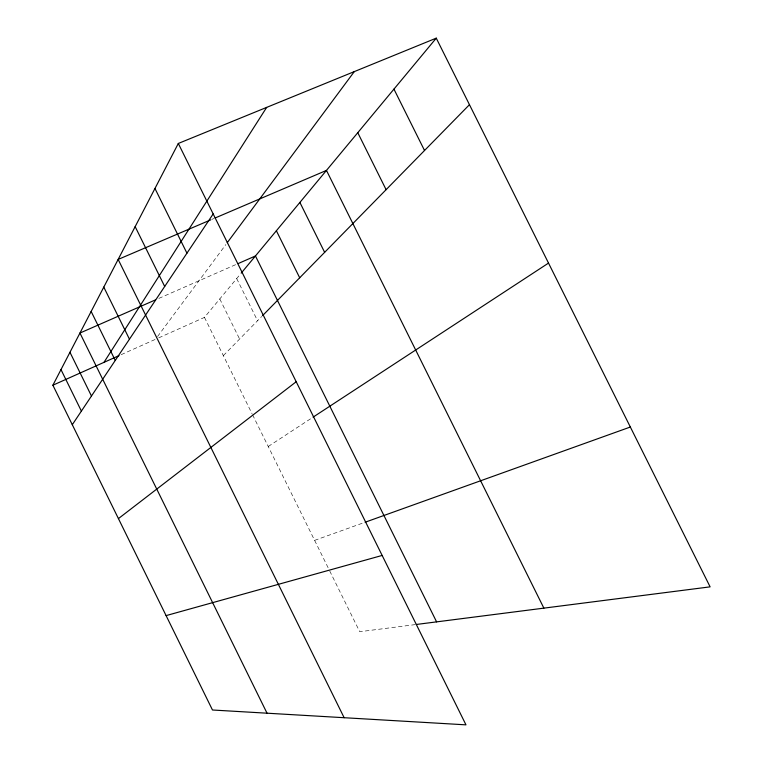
<?xml version="1.0" encoding="UTF-8"?>
<svg xmlns="http://www.w3.org/2000/svg" width="763" height="763" viewBox="0 0 763 763"><rect width="100%" height="100%" fill="white"/><g stroke="black" fill="none" stroke-linecap="round" stroke-linejoin="round"><path stroke-width="0.57" stroke-dasharray="3.81 2.86" d="M157.559 336.531L225.867 244.551M158.761 337.837L204.465 317.389L240.44 274.051M223.349 355.615L261.699 316.511M268.233 446.498L312.086 417.8M121.155 354.671L155.499 339.297M158.838 298.4L236.978 264.084M211.828 219.401L214.002 218.466M314.604 540.376L363.961 522.655M415.377 624.592L359.726 631.716L328.767 569.036M236.692 278.571L257.551 320.737M219.782 298.934L239.601 339.039M204.465 317.389L252.048 413.718M252.572 414.776L328.243 567.968"/><path stroke-width="1.14" d="M178.313 143.463L465.974 724.85L212.476 710L52.885 385.21L178.313 143.463L436.255 38.15L710.115 586.852L416.56 624.439M103.978 362.358L266.659 107.392M72.294 424.705L213.182 213.926M227.25 242.682L354.29 71.617M241.194 273.144L436.255 38.15M262.529 315.663L469.464 104.684M118.427 518.602L296.206 381.738M313.068 417.161L548.521 263.082M52.885 385.21L118.999 355.634M155.576 299.83L79.953 333.04L267.031 713.195M238.066 263.607L255.452 255.967L436.598 621.874M210.741 219.868L118.151 259.43L344.142 717.716M215.099 217.999L326.469 170.407L543.876 608.14M365.067 522.254L630.343 427.022M166.096 615.607L382.149 555.445M393.946 89.118L424.524 150.492M357.771 132.705L386.107 189.672M299.888 202.433L324.637 252.334M276.378 230.75L299.687 277.78M154.965 188.471L186.945 253.182M135.156 226.64L164.694 286.468M103.787 287.107L129.452 339.192M91.15 311.457L115.261 360.422M69.967 352.296L91.465 396.016M60.992 369.597L81.393 411.095"/></g></svg>
